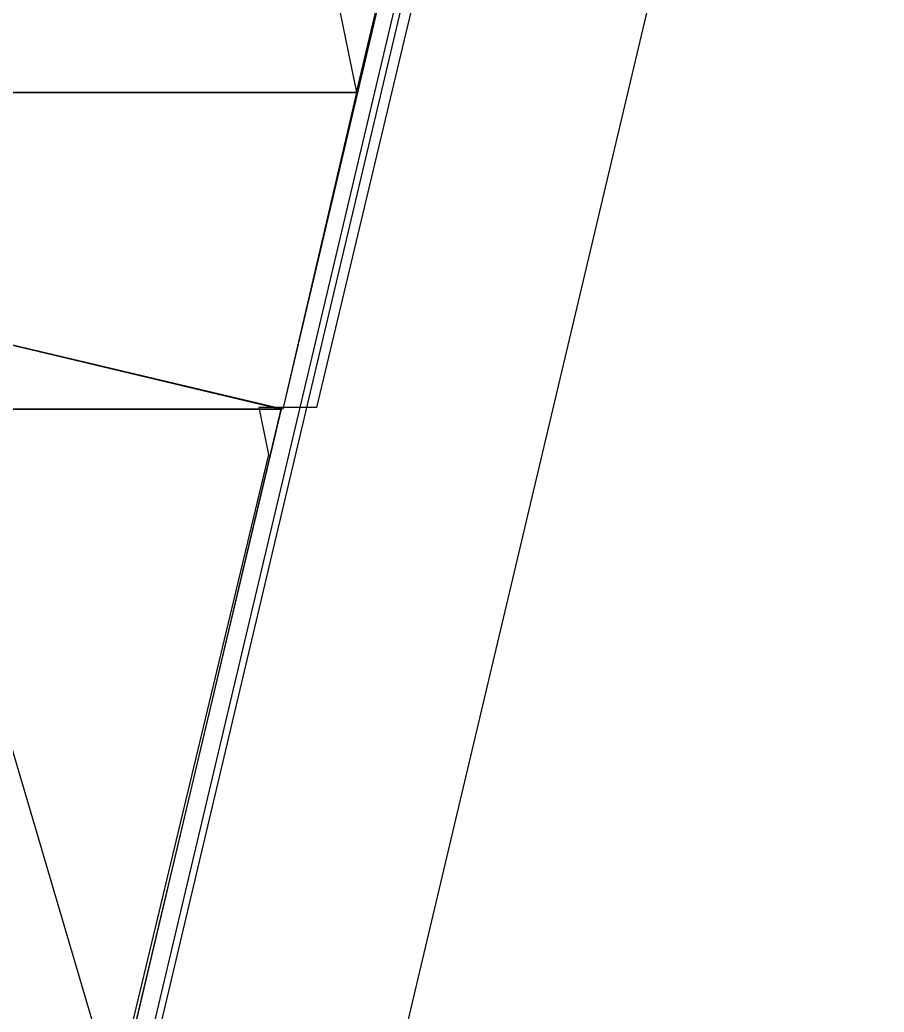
# Model space of a CAD drawing. Header units: feet. Extents: x -84 to 198, y -22 to 181.
# Drawn here: x 107.37 to 114.57, y 96.52 to 104.8 of the extents above; entities that cross this region are included whole.
import ezdxf

# ---------------------------------------------------------------- set-up
doc = ezdxf.new("R2010")
doc.units = ezdxf.units.FT
for name, color, linetype in [('A-AREA-UNIDAD', 30, 'CONTINUOUS'), ('A-LINEA', 7, 'CONTINUOUS'), ('A-MURO-CONCRETO', 8, 'CONTINUOUS')]:
    doc.layers.add(name, color=color, linetype=linetype)

msp = doc.modelspace()

# ---------------------------------------------------------------- linework, layer by layer
at = {"layer": 'A-AREA-UNIDAD'}
msp.add_lwpolyline([(112.128, 111.1644), (109.84, 101.5644), (109.36, 101.5644), (109.44, 101.1733), (108.032, 95.2889), (107.6, 95.1644), (105.12, 95.8933), (106.56, 101.9378), (104.512, 101.5644), (104.4, 101.2978), (103.712, 101.2089), (101.312, 100.3733), (101.28, 100.2133), (100.448, 100.1778), (99.872, 97.8133), (101.6, 97.3333), (101.6, 96.2489), (100.928, 93.4578), (103.648, 92.7644), (104.8, 92.8178), (106.64, 92.3733), (107.2, 92.0533), (107.2, 91.0933), (101.84, 68.5689)], dxfattribs=at)
at = {"layer": 'A-LINEA'}
for p, q in [((112.08, 111.3911), (108.4, 95.8311)), ((114.0267, 110.9244), (110.4667, 95.8844))]:
    msp.add_line(p, q, dxfattribs=at)
for points in [[(97.7333, 117.0311), (106.56, 114.9378), (106.7867, 115.9111), (114.5733, 114.0711), (113.88, 111.1511), (111.9333, 111.6178), (109.56, 101.5511), (96.56, 104.6311), (97.0133, 106.5778), (107.0933, 104.1911), (109.0133, 112.2978), (97.28, 115.0844), (97.7333, 117.0311)], [(113.9867, 110.9911), (112.04, 111.4444), (108.3467, 95.8444)], [(108.0133, 95.0711), (109.5467, 101.5511), (106.6267, 102.2444), (105.0933, 95.7644), (108.0133, 95.0711)]]:
    msp.add_lwpolyline(points, dxfattribs=at)
at = {"layer": 'A-MURO-CONCRETO'}
for points in [[(108.7467, 111.1511), (110.1733, 104.1911), (107.0933, 104.1911), (108.7467, 111.1511), (108.7467, 111.1511)], [(111.8267, 111.1511), (108.7467, 111.1511), (110.1733, 104.1911), (111.8267, 111.1511)], [(98.4133, 104.1911), (110.1733, 104.1911), (109.56, 101.5511), (98.4133, 104.1911), (98.4133, 104.1911)], [(106.6267, 102.2444), (109.5467, 101.5511), (106.4667, 101.5511), (106.6267, 102.2444), (106.6267, 102.2444)], [(106.4667, 101.5511), (105.0933, 95.7644), (108.1733, 95.7644), (106.4667, 101.5511)], [(106.4667, 101.5511), (109.5467, 101.5511), (108.1733, 95.7644), (106.4667, 101.5511), (106.4667, 101.5511)]]:
    msp.add_lwpolyline(points, dxfattribs=at)

doc.saveas('drawing.dxf')
